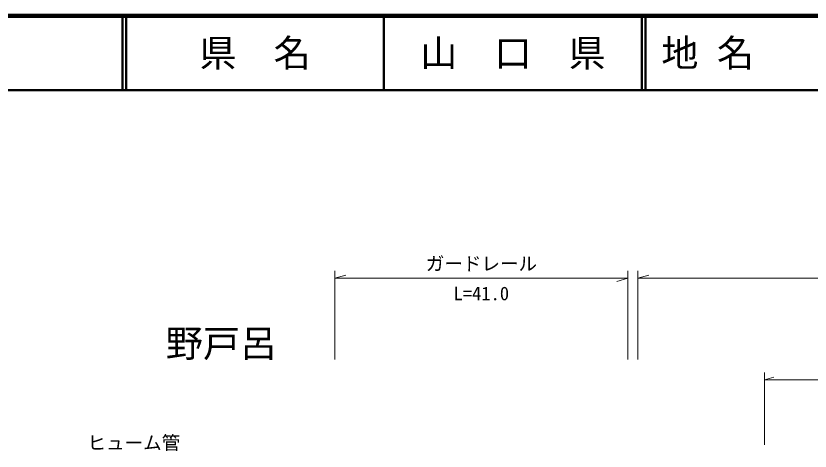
# Model space of a CAD drawing. Units: millimetres, scale not verified. Extents: x 40000 to 680000, y 20000 to 380000.
# Drawn here: x 283399 to 390426, y 321391 to 380000 of the extents above; entities that cross this region are included whole.
import ezdxf
from ezdxf.enums import TextEntityAlignment as Align

# ---------------------------------------------------------------- set-up
doc = ezdxf.new("R2010")
doc.units = ezdxf.units.MM
doc.header["$LTSCALE"] = 1000
doc.layers.add('M-BMK-HTXT', color=7, linetype='Continuous')
doc.layers.add('M-TTL-TXT', color=7, linetype='Continuous')
for name, color, linetype, lineweight in [('M-STR-HTXT', 7, 'Continuous', 13), ('M-TTL', 2, 'Continuous', 140), ('M-TTL-LINE', 7, 'Continuous', 50)]:
    doc.layers.add(name, color=color, linetype=linetype, lineweight=lineweight)
doc.styles.add('ＭＳ ゴシック', font='')
doc.styles.get('ＭＳ ゴシック').set_extended_font_data('MS Gothic')

msp = doc.modelspace()

# ---------------------------------------------------------------- linework, layer by layer
at = {"layer": 'M-STR-HTXT'}
for p, q in [((326377, 333733), (326377, 345671)), ((326377, 344671), (327877, 345091)), ((326377, 344671), (365880, 344671)), ((365880, 344671), (364380, 344251)), ((365880, 345671), (365880, 333733)), ((367204, 333733), (367204, 345671)), ((367204, 344671), (368704, 345091)), ((367204, 344671), (455188, 344671)), ((384293, 322241), (384293, 331981)), ((384293, 330981), (385543, 331331)), ((384293, 330981), (486951, 330981))]:
    msp.add_line(p, q, dxfattribs=at)
at = {"layer": 'M-TTL'}
msp.add_line((680000, 380000), (40000, 380000), dxfattribs=at)
at = {"layer": 'M-TTL-LINE'}
for p, q in [((297750, 380000), (297750, 370000)), ((298250, 380000), (298250, 370000)), ((333000, 380000), (333000, 370000)), ((367750, 380000), (367750, 370000)), ((368250, 380000), (368250, 370000)), ((40000, 370000), (680000, 370000))]:
    msp.add_line(p, q, dxfattribs=at)

# ---------------------------------------------------------------- texts
at = {"layer": 'M-BMK-HTXT', "style": 'ＭＳ ゴシック'}
msp.add_text('野戸呂', height=3666, dxfattribs=at).set_placement((303604, 332964), align=Align.BOTTOM_LEFT)
at = {"layer": 'M-STR-HTXT', "style": 'ＭＳ ゴシック'}
for s, p in [('ガードレール', (338629, 345171)), ('L=41.0', (342379, 341155)), ('ヒューム管', (293044, 321044))]:
    msp.add_text(s, height=1833, dxfattribs=at).set_placement(p, align=Align.BOTTOM_LEFT)
at = {"layer": 'M-TTL-TXT', "style": 'ＭＳ ゴシック'}
for s, p in [('県\u3000名', (315625, 375000)), ('山\u3000口\u3000県', (350375, 375000))]:
    msp.add_text(s, height=3666, dxfattribs=at).set_placement(p, align=Align.MIDDLE_CENTER)
msp.add_text('地 名', height=3666, dxfattribs=at).set_placement((370380, 375000), align=Align.MIDDLE_LEFT)

doc.saveas('drawing.dxf')
